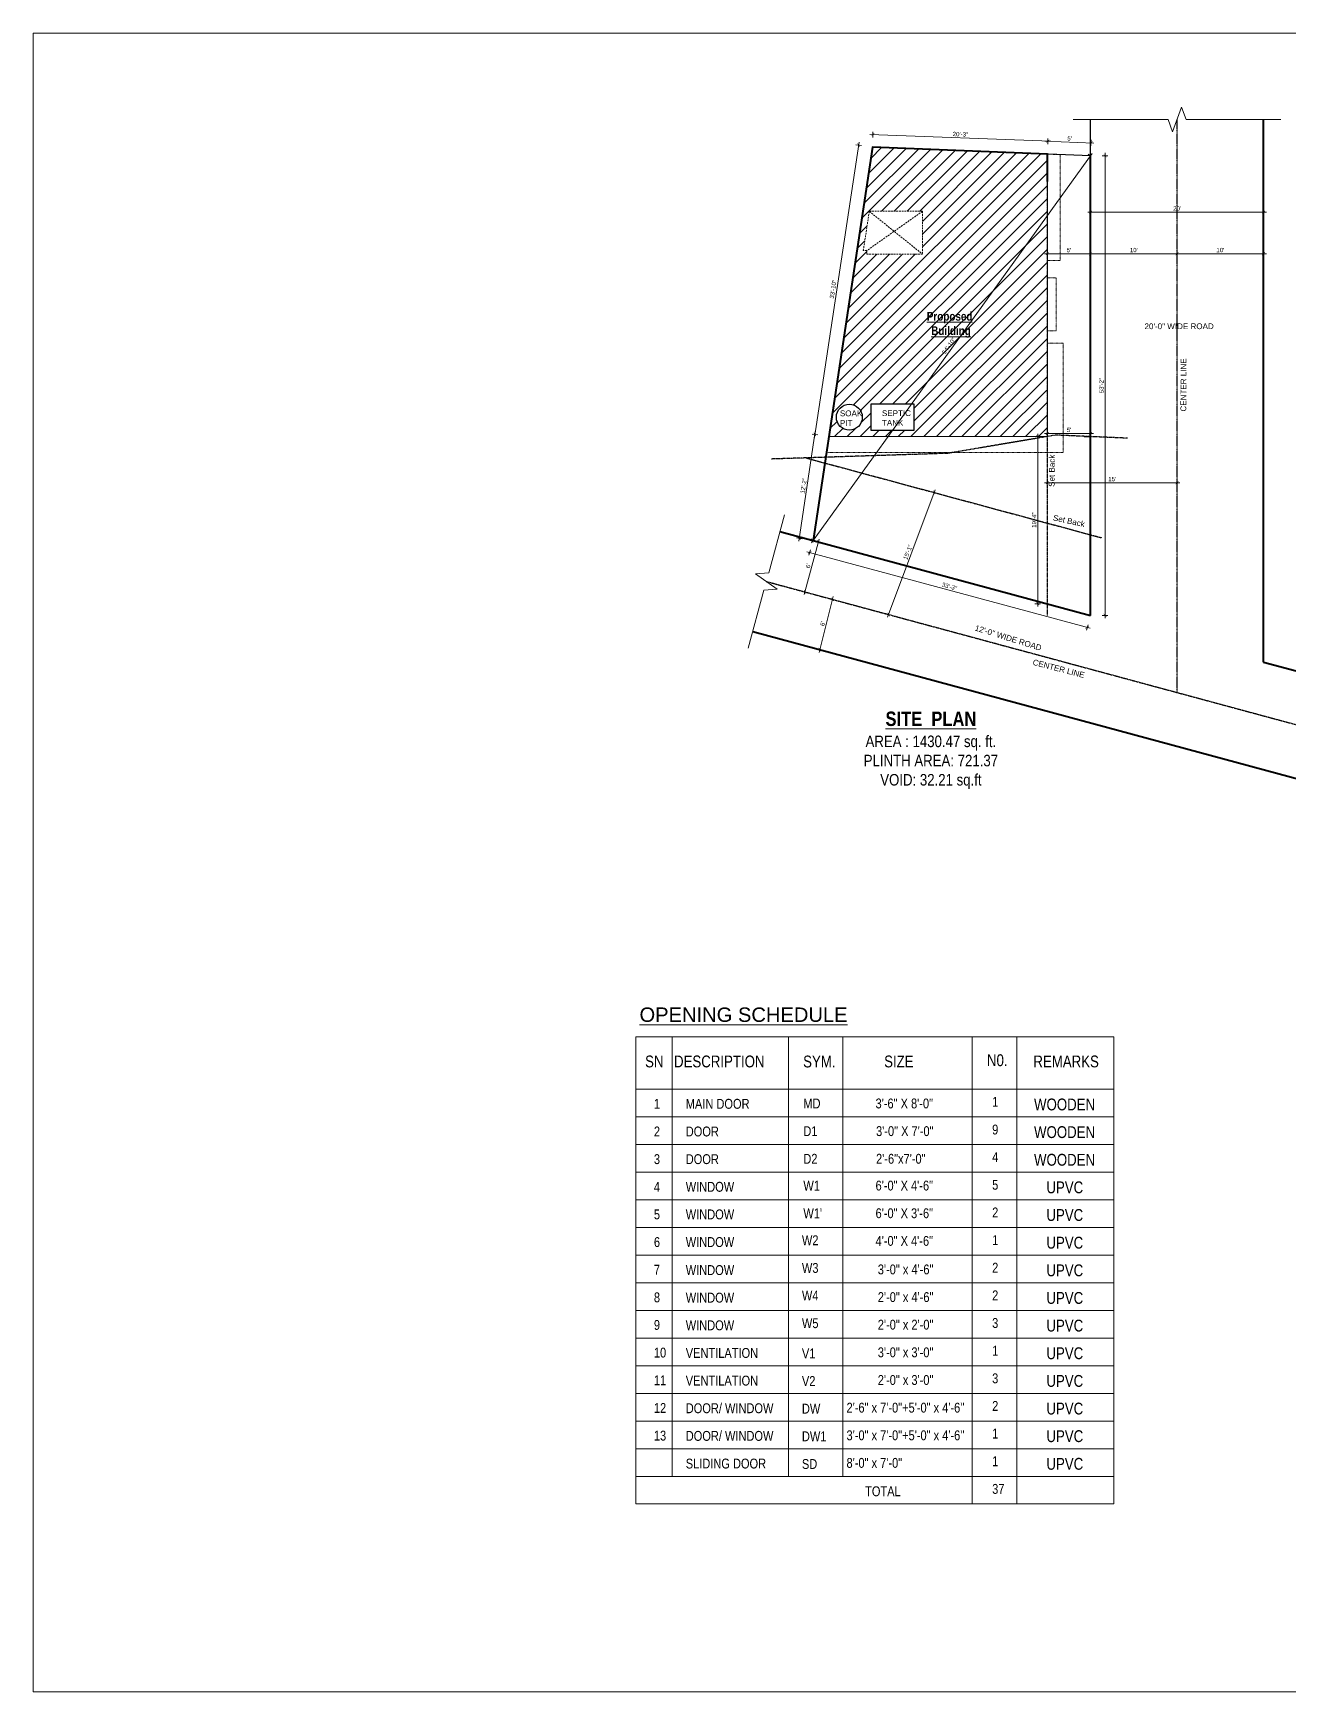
# Model space of a CAD drawing. Header units: inches. Extents: x 135267 to 147066, y -21506 to -19082.
# Drawn here: x 141687 to 143429, y -21384 to -19082 of the extents above; entities that cross this region are included whole.
import ezdxf

# ---------------------------------------------------------------- set-up
doc = ezdxf.new("R2010")
doc.units = ezdxf.units.IN
doc.header["$LTSCALE"] = 0.5
doc.header["$MEASUREMENT"] = 0
doc.header["$PDMODE"] = 66
doc.linetypes.add('CENTER', pattern=[2, 1.25, -0.25, 0.25, -0.25])
doc.linetypes.add('HIDDEN', pattern=[0.375, 0.25, -0.125])
doc.layers.add('A-Hatch', color=7, linetype='Continuous')
doc.layers.add('furniture', color=31, linetype='Continuous')
for name, color, linetype, lineweight in [('annotate', 7, 'Continuous', 9), ('DIM', 4, 'Continuous', 5), ('DIM 1-100', 4, 'Continuous', 13), ('F-FURNITURE', 30, 'Continuous', 13), ('HACTH', 253, 'Continuous', 9), ('Text-100.w', 254, 'Continuous', 9), ('TEXTLAYER', 7, 'Continuous', 18), ('Toilet', 7, 'Continuous', 25), ('wall', 1, 'Continuous', 40)]:
    doc.layers.add(name, color=color, linetype=linetype, lineweight=lineweight)
doc.styles.add('arial', font='arial.ttf')
doc.styles.add('DIM', font='arial.ttf', dxfattribs={"width": 0.8})
doc.styles.get("Standard").update_dxf_attribs({"font": 'arial.ttf'})
doc.dimstyles.new('1 by 96', dxfattribs={"dimtxt": 6, "dimasz": 4, "dimexe": 4, "dimexo": 4, "dimgap": 2, "dimtad": 1, "dimdec": 0, "dimzin": 0, "dimdsep": 46, "dimlunit": 4, "dimtxsty": 'Standard', "dimblk": 'ARCHTICK', "dimcen": 0, "dimdle": 4, "dimadec": 0, "dimazin": 0, "dimtfac": 1, "dimtdec": 0, "dimtix": 1, "dimtofl": 0, "dimtmove": 1, "dimatfit": 3, "dimldrblk": 'ARCHTICK', "dimfxl": 4, "dimfxlon": 1, "dimtolj": 1, "dimtzin": 0, "dimlwd": -1, "dimlwe": -1, "dimarcsym": 0})

# ---------------------------------------------------------------- blocks, each defined once
blk = doc.blocks.new('_ArchTick')
at = {"color": 0, "linetype": 'ByBlock', "const_width": 0.15}
blk.add_lwpolyline([(-0.5, -0.5), (0.5, 0.5)], dxfattribs=at)
blk = doc.blocks.new('*D30')
at = {"layer": 'Defpoints', "color": 0, "ltscale": 100, "transparency": 16777216}
for p in [(142766.7, -19785.1), (142776.3, -19787.7), (142748, -19854.6)]:
    blk.add_point(p, dxfattribs=at)
at = {"layer": 'DIM', "color": 0, "ltscale": 100, "transparency": 16777216}
for p, q in [((142756.5, -19861), (142777.3, -19783.8)), ((142773.4, -19786.9), (142780.2, -19788.7)), ((142754.6, -19856.4), (142761.4, -19858.2))]:
    blk.add_line(p, q, dxfattribs=at)
at = {"layer": 'DIM', "color": 0, "ltscale": 100, "transparency": 16777216, "xscale": 4, "yscale": 4, "zscale": 4}
for p, rotation in [((142776.3, -19787.7), 74.87244122966882), ((142757.5, -19857.2), 254.8724412296688)]:
    blk.add_blockref('_ArchTick', p, dxfattribs=dict(at, rotation=rotation))
at = {"layer": 'DIM', "color": 0, "ltscale": 100, "transparency": 16777216, "insert": (142762, -19821.1), "char_height": 6, "attachment_point": 5, "rotation": 74.8724}
blk.add_mtext("\\A1;6'", dxfattribs=at)
blk = doc.blocks.new('*D31')
at = {"layer": 'Defpoints', "color": 0, "ltscale": 100, "transparency": 16777216}
for p in [(142795.7, -19867.5), (142778.1, -19937.3), (142778.1, -19937.3)]:
    blk.add_point(p, dxfattribs=at)
at = {"layer": 'DIM', "color": 0, "ltscale": 100, "transparency": 16777216}
for p, q in [((142796.7, -19863.6), (142777.2, -19941.2)), ((142795.7, -19867.5), (142791.9, -19866.5)), ((142778.1, -19937.3), (142774.3, -19936.4))]:
    blk.add_line(p, q, dxfattribs=at)
at = {"layer": 'DIM', "color": 0, "ltscale": 100, "transparency": 16777216, "xscale": 4, "yscale": 4, "zscale": 4}
for p, rotation in [((142795.7, -19867.5), 75.85082856761983), ((142778.1, -19937.3), 255.8508285676198)]:
    blk.add_blockref('_ArchTick', p, dxfattribs=dict(at, rotation=rotation))
at = {"layer": 'DIM', "color": 0, "ltscale": 100, "transparency": 16777216, "insert": (142782, -19901.2), "char_height": 6, "attachment_point": 5, "rotation": 75.8508}
blk.add_mtext("\\A1;6'", dxfattribs=at)
blk = doc.blocks.new('*D32')
at = {"layer": 'Defpoints', "color": 0, "ltscale": 100, "transparency": 16777216}
for p in [(142936.6, -19719.1), (142936.6, -19719.1), (142873.5, -19888.5)]:
    blk.add_point(p, dxfattribs=at)
at = {"layer": 'DIM', "color": 0, "ltscale": 100, "transparency": 16777216}
for p, q in [((142872.1, -19892.3), (142938, -19715.4)), ((142936.6, -19719.1), (142932.8, -19717.7)), ((142873.5, -19888.5), (142869.7, -19887.1))]:
    blk.add_line(p, q, dxfattribs=at)
at = {"layer": 'DIM', "color": 0, "ltscale": 100, "transparency": 16777216, "xscale": 4, "yscale": 4, "zscale": 4}
for p, rotation in [((142936.6, -19719.1), 69.57198234706293), ((142873.5, -19888.5), 249.5719823470629)]:
    blk.add_blockref('_ArchTick', p, dxfattribs=dict(at, rotation=rotation))
at = {"layer": 'DIM', "color": 0, "ltscale": 100, "transparency": 16777216, "insert": (142900.3, -19802.1), "char_height": 6, "attachment_point": 5, "rotation": 69.572}
blk.add_mtext('\\A1;15\'-1"', dxfattribs=at)
blk = doc.blocks.new('*D630')
at = {"layer": 'Defpoints', "color": 0, "transparency": 16777216}
for p in [(143093.9, -19705.7), (143093.9, -19705.7), (143273.9, -19705.7)]:
    blk.add_point(p, dxfattribs=at)
at = {"layer": 'DIM 1-100', "color": 0, "transparency": 16777216}
for p, q in [((143277.9, -19705.7), (143089.9, -19705.7)), ((143093.9, -19705.7), (143093.9, -19701.7)), ((143273.9, -19705.7), (143273.9, -19701.7))]:
    blk.add_line(p, q, dxfattribs=at)
at = {"layer": 'DIM 1-100', "color": 0, "transparency": 16777216, "xscale": 4, "yscale": 4, "zscale": 4, "rotation": 180}
blk.add_blockref('_ArchTick', (143093.9, -19705.7), dxfattribs=at)
at = {"layer": 'DIM 1-100', "color": 0, "transparency": 16777216, "xscale": 4, "yscale": 4, "zscale": 4}
blk.add_blockref('_ArchTick', (143273.9, -19705.7), dxfattribs=at)
at = {"layer": 'DIM 1-100', "color": 0, "transparency": 16777216, "insert": (143183.9, -19700.6), "char_height": 6, "attachment_point": 5}
blk.add_mtext("\\A1;15'", dxfattribs=at)
blk = doc.blocks.new('*D631')
at = {"layer": 'Defpoints', "color": 0, "transparency": 16777216}
for p in [(142771.3, -19638.6), (142790.5, -19641.5), (142768.7, -19785.6)]:
    blk.add_point(p, dxfattribs=at)
at = {"layer": 'DIM 1-100', "color": 0, "transparency": 16777216}
for p, q in [((142749, -19786.7), (142771.9, -19634.6)), ((142775.3, -19639.2), (142767.4, -19638)), ((142753.5, -19783.3), (142745.6, -19782.1))]:
    blk.add_line(p, q, dxfattribs=at)
at = {"layer": 'DIM 1-100', "color": 0, "transparency": 16777216, "xscale": 4, "yscale": 4, "zscale": 4}
for p, rotation in [((142771.3, -19638.6), 81.4141303900424), ((142749.6, -19782.7), 261.4141303900424)]:
    blk.add_blockref('_ArchTick', p, dxfattribs=dict(at, rotation=rotation))
at = {"layer": 'DIM 1-100', "color": 0, "transparency": 16777216, "insert": (142755.5, -19709.9), "char_height": 6, "attachment_point": 5, "rotation": 81.4141}
blk.add_mtext('\\A1;12\'-2"', dxfattribs=at)
blk = doc.blocks.new('*D632')
at = {"layer": 'Defpoints', "color": 0, "transparency": 16777216}
for p in [(142832, -19236.9), (142851.1, -19239.8), (142790.5, -19641.5)]:
    blk.add_point(p, dxfattribs=at)
at = {"layer": 'DIM 1-100', "color": 0, "transparency": 16777216}
for p, q in [((142770.7, -19642.6), (142832.6, -19233)), ((142835.9, -19237.5), (142828, -19236.3)), ((142775.3, -19639.2), (142767.4, -19638))]:
    blk.add_line(p, q, dxfattribs=at)
at = {"layer": 'DIM 1-100', "color": 0, "transparency": 16777216, "xscale": 4, "yscale": 4, "zscale": 4}
for p, rotation in [((142832, -19236.9), 81.41413039006953), ((142771.3, -19638.6), 261.4141303900695)]:
    blk.add_blockref('_ArchTick', p, dxfattribs=dict(at, rotation=rotation))
at = {"layer": 'DIM 1-100', "color": 0, "transparency": 16777216, "insert": (142796.6, -19437), "char_height": 6, "attachment_point": 5, "rotation": 81.4141}
blk.add_mtext('\\A1;33\'-10"', dxfattribs=at)
blk = doc.blocks.new('*D633')
at = {"layer": 'Defpoints', "color": 0, "transparency": 16777216}
for p in [(142851, -19240.3), (143093.9, -19249.4), (143094.5, -19231.5)]:
    blk.add_point(p, dxfattribs=at)
at = {"layer": 'DIM 1-100', "color": 0, "transparency": 16777216}
for p, q in [((142847.7, -19222.2), (143098.5, -19231.6)), ((142851.6, -19226.3), (142851.9, -19218.4)), ((143094.4, -19235.4), (143094.7, -19227.5))]:
    blk.add_line(p, q, dxfattribs=at)
at = {"layer": 'DIM 1-100', "color": 0, "transparency": 16777216, "xscale": 4, "yscale": 4, "zscale": 4}
for p, rotation in [((142851.7, -19222.3), 177.8530391883985), ((143094.5, -19231.5), 357.8530391883985)]:
    blk.add_blockref('_ArchTick', p, dxfattribs=dict(at, rotation=rotation))
at = {"layer": 'DIM 1-100', "color": 0, "transparency": 16777216, "insert": (142973.3, -19221.8), "char_height": 6, "attachment_point": 5, "rotation": 357.853}
blk.add_mtext('\\A1;20\'-3"', dxfattribs=at)
blk = doc.blocks.new('*D634')
at = {"layer": 'Defpoints', "color": 0, "transparency": 16777216}
for p in [(143093.9, -19249.4), (143154.6, -19233.8), (143153.9, -19251.7)]:
    blk.add_point(p, dxfattribs=at)
at = {"layer": 'DIM 1-100', "color": 0, "transparency": 16777216}
for p, q in [((143090.6, -19231.3), (143158.6, -19234)), ((143094.4, -19235.4), (143094.7, -19227.5)), ((143154.4, -19237.8), (143154.7, -19229.8))]:
    blk.add_line(p, q, dxfattribs=at)
at = {"layer": 'DIM 1-100', "color": 0, "transparency": 16777216, "xscale": 4, "yscale": 4, "zscale": 4}
for p, rotation in [((143094.6, -19231.5), 177.741538126951), ((143154.6, -19233.8), 357.741538126951)]:
    blk.add_blockref('_ArchTick', p, dxfattribs=dict(at, rotation=rotation))
at = {"layer": 'DIM 1-100', "color": 0, "transparency": 16777216, "insert": (143124.8, -19227.6), "char_height": 6, "attachment_point": 5, "rotation": 357.7415}
blk.add_mtext("\\A1;5'", dxfattribs=at)
blk = doc.blocks.new('*D635')
at = {"layer": 'Defpoints', "color": 0, "transparency": 16777216}
for p in [(143153.9, -19251.7), (143153.9, -19889.7), (143174, -19889.7)]:
    blk.add_point(p, dxfattribs=at)
at = {"layer": 'DIM 1-100', "color": 0, "transparency": 16777216}
for p, q in [((143174, -19247.7), (143174, -19893.7)), ((143170, -19251.7), (143178, -19251.7)), ((143170, -19889.7), (143178, -19889.7))]:
    blk.add_line(p, q, dxfattribs=at)
at = {"layer": 'DIM 1-100', "color": 0, "transparency": 16777216, "xscale": 4, "yscale": 4, "zscale": 4}
for p, rotation in [((143174, -19251.7), 90), ((143174, -19889.7), 270)]:
    blk.add_blockref('_ArchTick', p, dxfattribs=dict(at, rotation=rotation))
at = {"layer": 'DIM 1-100', "color": 0, "transparency": 16777216, "insert": (143169, -19570.7), "char_height": 6, "attachment_point": 5, "rotation": 90}
blk.add_mtext('\\A1;53\'-2"', dxfattribs=at)
blk = doc.blocks.new('*D636')
at = {"layer": 'Defpoints', "color": 0, "transparency": 16777216}
for p in [(142764.1, -19802.5), (142768.7, -19785.6), (143153.9, -19889.7)]:
    blk.add_point(p, dxfattribs=at)
at = {"layer": 'DIM 1-100', "color": 0, "transparency": 16777216}
for p, q in [((143153.2, -19907.6), (142760.3, -19801.4)), ((142765.2, -19798.6), (142763.1, -19806.3)), ((143150.4, -19902.7), (143148.3, -19910.4))]:
    blk.add_line(p, q, dxfattribs=at)
at = {"layer": 'DIM 1-100', "color": 0, "transparency": 16777216, "xscale": 4, "yscale": 4, "zscale": 4}
for p, rotation in [((142764.1, -19802.5), 164.8724412296702), ((143149.3, -19906.6), 344.8724412296702)]:
    blk.add_blockref('_ArchTick', p, dxfattribs=dict(at, rotation=rotation))
at = {"layer": 'DIM 1-100', "color": 0, "transparency": 16777216, "insert": (142958.1, -19849.6), "char_height": 6, "attachment_point": 5, "rotation": 344.8724}
blk.add_mtext('\\A1;33\'-3"', dxfattribs=at)
blk = doc.blocks.new('*D637')
at = {"layer": 'Defpoints', "color": 0, "transparency": 16777216}
for p in [(143153.9, -19251.7), (143153.9, -19251.7), (142768.7, -19785.6)]:
    blk.add_point(p, dxfattribs=at)
at = {"layer": 'DIM 1-100', "color": 0, "transparency": 16777216}
for p, q in [((142766.4, -19788.9), (143156.2, -19248.5)), ((143153.9, -19251.7), (143150.6, -19249.4)), ((142768.7, -19785.6), (142765.5, -19783.3))]:
    blk.add_line(p, q, dxfattribs=at)
at = {"layer": 'DIM 1-100', "color": 0, "transparency": 16777216, "xscale": 4, "yscale": 4, "zscale": 4}
for p, rotation in [((143153.9, -19251.7), 54.19069034983949), ((142768.7, -19785.6), 234.1906903498395)]:
    blk.add_blockref('_ArchTick', p, dxfattribs=dict(at, rotation=rotation))
at = {"layer": 'DIM 1-100', "color": 0, "transparency": 16777216, "insert": (142957.2, -19515.7), "char_height": 6, "attachment_point": 5, "rotation": 54.1907}
blk.add_mtext('\\A1;54\'-10"', dxfattribs=at)
blk = doc.blocks.new('*D638')
at = {"layer": 'Defpoints', "color": 0, "transparency": 16777216}
for p in [(143093.9, -19641.5), (143080.5, -19873.5), (143093.9, -19873.5)]:
    blk.add_point(p, dxfattribs=at)
at = {"layer": 'DIM 1-100', "color": 0, "transparency": 16777216}
for p, q in [((143084.5, -19641.5), (143076.5, -19641.5)), ((143080.5, -19637.5), (143080.5, -19877.5)), ((143084.5, -19873.5), (143076.5, -19873.5))]:
    blk.add_line(p, q, dxfattribs=at)
at = {"layer": 'DIM 1-100', "color": 0, "transparency": 16777216, "xscale": 4, "yscale": 4, "zscale": 4}
for p, rotation in [((143080.5, -19641.5), 90), ((143080.5, -19873.5), 270)]:
    blk.add_blockref('_ArchTick', p, dxfattribs=dict(at, rotation=rotation))
at = {"layer": 'DIM 1-100', "color": 0, "transparency": 16777216, "insert": (143075.5, -19757.5), "char_height": 6, "attachment_point": 5, "rotation": 90}
blk.add_mtext('\\A1;19\'-4"', dxfattribs=at)
blk = doc.blocks.new('*D639')
at = {"layer": 'Defpoints', "color": 0, "transparency": 16777216}
for p in [(143093.9, -19637.3), (143093.9, -19641.5), (143153.9, -19641.5)]:
    blk.add_point(p, dxfattribs=at)
at = {"layer": 'DIM 1-100', "color": 0, "transparency": 16777216}
for p, q in [((143157.9, -19637.3), (143089.9, -19637.3)), ((143093.9, -19637.5), (143093.9, -19633.3)), ((143153.9, -19637.5), (143153.9, -19633.3))]:
    blk.add_line(p, q, dxfattribs=at)
at = {"layer": 'DIM 1-100', "color": 0, "transparency": 16777216, "xscale": 4, "yscale": 4, "zscale": 4}
for p, rotation in [((143093.9, -19637.3), 179.9999999999548), ((143153.9, -19637.3), 359.9999999999548)]:
    blk.add_blockref('_ArchTick', p, dxfattribs=dict(at, rotation=rotation))
at = {"layer": 'DIM 1-100', "color": 0, "transparency": 16777216, "insert": (143123.9, -19632.3), "char_height": 6, "attachment_point": 5}
blk.add_mtext("\\A1;5'", dxfattribs=at)
blk = doc.blocks.new('*D641')
at = {"layer": 'Defpoints', "color": 0, "transparency": 16777216}
for p in [(143273.9, -19387.7), (143273.9, -19387.7), (143393.9, -19387.7)]:
    blk.add_point(p, dxfattribs=at)
at = {"layer": 'DIM 1-100', "color": 0, "transparency": 16777216}
for p, q in [((143397.9, -19387.7), (143269.9, -19387.7)), ((143273.9, -19387.7), (143273.9, -19383.7)), ((143393.9, -19387.7), (143393.9, -19383.7))]:
    blk.add_line(p, q, dxfattribs=at)
at = {"layer": 'DIM 1-100', "color": 0, "transparency": 16777216, "xscale": 4, "yscale": 4, "zscale": 4, "rotation": 180}
blk.add_blockref('_ArchTick', (143273.9, -19387.7), dxfattribs=at)
at = {"layer": 'DIM 1-100', "color": 0, "transparency": 16777216, "xscale": 4, "yscale": 4, "zscale": 4}
blk.add_blockref('_ArchTick', (143393.9, -19387.7), dxfattribs=at)
at = {"layer": 'DIM 1-100', "color": 0, "transparency": 16777216, "insert": (143333.9, -19382.6), "char_height": 6, "attachment_point": 5}
blk.add_mtext("\\A1;10'", dxfattribs=at)
blk = doc.blocks.new('*D642')
at = {"layer": 'Defpoints', "color": 0, "transparency": 16777216}
for p in [(143153.9, -19387.7), (143153.9, -19387.7), (143273.9, -19387.7)]:
    blk.add_point(p, dxfattribs=at)
at = {"layer": 'DIM 1-100', "color": 0, "transparency": 16777216}
for p, q in [((143277.9, -19387.7), (143149.9, -19387.7)), ((143153.9, -19387.7), (143153.9, -19383.7)), ((143273.9, -19387.7), (143273.9, -19383.7))]:
    blk.add_line(p, q, dxfattribs=at)
at = {"layer": 'DIM 1-100', "color": 0, "transparency": 16777216, "xscale": 4, "yscale": 4, "zscale": 4, "rotation": 180}
blk.add_blockref('_ArchTick', (143153.9, -19387.7), dxfattribs=at)
at = {"layer": 'DIM 1-100', "color": 0, "transparency": 16777216, "xscale": 4, "yscale": 4, "zscale": 4}
blk.add_blockref('_ArchTick', (143273.9, -19387.7), dxfattribs=at)
at = {"layer": 'DIM 1-100', "color": 0, "transparency": 16777216, "insert": (143213.9, -19382.6), "char_height": 6, "attachment_point": 5}
blk.add_mtext("\\A1;10'", dxfattribs=at)
blk = doc.blocks.new('*D643')
at = {"layer": 'Defpoints', "color": 0, "transparency": 16777216}
for p in [(143093.9, -19387.7), (143093.9, -19387.7), (143153.9, -19387.7)]:
    blk.add_point(p, dxfattribs=at)
at = {"layer": 'DIM 1-100', "color": 0, "transparency": 16777216}
for p, q in [((143157.9, -19387.7), (143089.9, -19387.7)), ((143093.9, -19387.7), (143093.9, -19391.7)), ((143153.9, -19387.7), (143153.9, -19383.7))]:
    blk.add_line(p, q, dxfattribs=at)
at = {"layer": 'DIM 1-100', "color": 0, "transparency": 16777216, "xscale": 4, "yscale": 4, "zscale": 4, "rotation": 180}
blk.add_blockref('_ArchTick', (143093.9, -19387.7), dxfattribs=at)
at = {"layer": 'DIM 1-100', "color": 0, "transparency": 16777216, "xscale": 4, "yscale": 4, "zscale": 4}
blk.add_blockref('_ArchTick', (143153.9, -19387.7), dxfattribs=at)
at = {"layer": 'DIM 1-100', "color": 0, "transparency": 16777216, "insert": (143123.9, -19382.6), "char_height": 6, "attachment_point": 5}
blk.add_mtext("\\A1;5'", dxfattribs=at)
blk = doc.blocks.new('*D644')
at = {"layer": 'Defpoints', "color": 0, "transparency": 16777216}
for p in [(143153.9, -19330.1), (143153.9, -19330.1), (143393.9, -19330.1)]:
    blk.add_point(p, dxfattribs=at)
at = {"layer": 'DIM 1-100', "color": 0, "transparency": 16777216}
for p, q in [((143397.9, -19330.1), (143149.9, -19330.1)), ((143153.9, -19330.1), (143153.9, -19326.1)), ((143393.9, -19330.1), (143393.9, -19326.1))]:
    blk.add_line(p, q, dxfattribs=at)
at = {"layer": 'DIM 1-100', "color": 0, "transparency": 16777216, "xscale": 4, "yscale": 4, "zscale": 4, "rotation": 180}
blk.add_blockref('_ArchTick', (143153.9, -19330.1), dxfattribs=at)
at = {"layer": 'DIM 1-100', "color": 0, "transparency": 16777216, "xscale": 4, "yscale": 4, "zscale": 4}
blk.add_blockref('_ArchTick', (143393.9, -19330.1), dxfattribs=at)
at = {"layer": 'DIM 1-100', "color": 0, "transparency": 16777216, "insert": (143273.9, -19325), "char_height": 6, "attachment_point": 5}
blk.add_mtext("\\A1;20'", dxfattribs=at)

msp = doc.modelspace()

# ---------------------------------------------------------------- hatches: boundary and pattern name
at = {"layer": 'A-Hatch'}
h = msp.add_hatch(dxfattribs=at)
h.set_pattern_fill('ANSI31', color=256, scale=100)
h.paths.add_polyline_path([(143093.9, -19249.4), (142851.1, -19239.8), (142790.5, -19641.5), (143093.9, -19641.5)])
h.paths.add_polyline_path([(142908.9, -19596.6), (142908.9, -19632.6), (142848.9, -19632.6), (142848.9, -19596.6)], flags=16)
h.paths.add_polyline_path([(142837.1, -19614.6, -1), (142801.1, -19614.6, -1)], flags=16)
h.paths.add_polyline_path([(142920.6, -19388.3), (142843.4, -19388.3), (142843.4, -19383.3), (142838.5, -19383.3), (142846.8, -19328.8), (142920.6, -19328.8)], flags=16)
h.paths.add_polyline_path([(142803.1, -19631.1), (142838.5, -19631.1), (142838.5, -19601.3), (142803.1, -19601.3)], flags=24)
h.paths.add_polyline_path([(142861.8, -19630.9), (142906.2, -19630.9), (142906.2, -19601.1), (142861.8, -19601.1)], flags=8)
h.paths.add_polyline_path([(142923.6, -19507), (142993, -19507), (142993, -19461.8), (142923.6, -19461.8)], flags=24)

# ---------------------------------------------------------------- linework, layer by layer
at = {"layer": 'annotate'}
for p, q in [((142522.8, -20474.9), (142522.8, -21123.4)), ((142522.8, -20474.9), (143186.1, -20474.9)), ((142573.4, -20474.9), (142573.4, -21085)), ((142734.9, -20474.9), (142734.9, -21085)), ((142810.2, -20474.9), (142810.2, -21085)), ((142989.6, -20474.9), (142989.6, -21123.4)), ((143051.6, -20474.9), (143051.6, -21123.4)), ((143186.1, -20474.9), (143186.1, -21123.4)), ((142522.8, -20547.7), (143186.1, -20547.7)), ((142522.8, -20586.1), (143186.1, -20586.1)), ((142522.8, -20624.5), (143186.1, -20624.5)), ((142522.8, -20662.8), (143186.1, -20662.8)), ((142522.8, -20701.2), (143186.1, -20701.2)), ((142522.8, -20739.6), (143186.1, -20739.6)), ((142522.8, -20778), (143186.1, -20778)), ((142522.8, -20816.3), (143186.1, -20816.3)), ((142522.8, -20854.7), (143186.1, -20854.7)), ((142522.8, -20893.1), (143186.1, -20893.1)), ((142522.8, -20931.5), (143186.1, -20931.5)), ((142522.8, -20969.8), (143186.1, -20969.8)), ((142522.8, -21008.2), (143186.1, -21008.2)), ((142522.8, -21046.6), (143186.1, -21046.6)), ((142522.8, -21085), (143186.1, -21085)), ((142522.8, -21123.4), (143186.1, -21123.4))]:
    msp.add_line(p, q, dxfattribs=at)
at = {"layer": 'DIM 1-100', "linetype": 'Continuous'}
for points in [[(143129.9, -19201.3), (143261.4, -19201.3), (143267.6, -19218.5), (143280.1, -19184.2), (143286.4, -19201.3), (143417.9, -19201.3)], [(142678.8, -19935.4), (142700.6, -19854.8), (142718.8, -19853.2), (142689, -19832.2), (142707.2, -19830.6), (142729, -19750)]]:
    msp.add_lwpolyline(points, dxfattribs=at)
at = {"layer": 'DIM 1-100'}
msp.add_lwpolyline([(142851.1, -19239.8), (143093.9, -19249.4), (143093.9, -19641.5), (142790.5, -19641.5), (142851, -19240.3)], dxfattribs=at)
at = {"layer": 'F-FURNITURE'}
msp.add_lwpolyline([(141686.5, -19081.5), (147066.1, -19081.5), (147066.1, -21384.2), (141686.5, -21384.2)], close=True, dxfattribs=at)
at = {"layer": 'furniture', "ltscale": 7}
msp.add_lwpolyline([(142908.9, -19632.6), (142908.9, -19596.6), (142848.9, -19596.6), (142848.9, -19632.6)], close=True, dxfattribs=at)
msp.add_circle((142819.1, -19614.6), 18, dxfattribs=at)
at = {"layer": 'HACTH', "linetype": 'HIDDEN', "ltscale": 20}
for p, q in [((143093.9, -19249.4), (143111.9, -19250.1)), ((142920.6, -19328.8), (142843.4, -19383.3)), ((142846.8, -19328.8), (142920.6, -19388.3))]:
    msp.add_line(p, q, dxfattribs=at)
at = {"layer": 'HACTH', "linetype": 'HIDDEN', "ltscale": 0.3}
for p, q in [((143111.9, -19259.1), (143111.9, -19250.1)), ((143111.9, -19388.3), (143111.9, -19259.1)), ((143111.9, -19397.3), (143111.9, -19388.3)), ((143093.9, -19397.3), (143111.9, -19397.3)), ((143093.9, -19421.3), (143105.9, -19421.3)), ((143093.9, -19421.3), (143105.9, -19421.3)), ((143105.9, -19482.6), (143105.9, -19421.3)), ((143105.9, -19482.6), (143105.9, -19421.3)), ((143105.9, -19494.6), (143093.9, -19494.6)), ((143105.9, -19494.6), (143093.9, -19494.6)), ((143105.9, -19482.6), (143105.9, -19494.6)), ((143105.9, -19482.6), (143105.9, -19494.6)), ((143115.9, -19512), (143093.9, -19512)), ((143115.9, -19663.8), (143115.9, -19512)), ((142787.1, -19663.8), (142792.3, -19629.5)), ((142964.6, -19663.8), (142787.1, -19663.8)), ((142964.6, -19663.8), (143115.9, -19663.8))]:
    msp.add_line(p, q, dxfattribs=at)
at = {"layer": 'HACTH', "linetype": 'HIDDEN', "ltscale": 20}
for points in [[(143111.9, -19250.1), (143093.9, -19249.4)], [(142920.6, -19328.8), (142920.6, -19388.3), (142843.4, -19388.3), (142843.4, -19383.3), (142838.5, -19383.3), (142846.8, -19328.8), (142920.6, -19328.8)]]:
    msp.add_lwpolyline(points, dxfattribs=at)
at = {"layer": 'Toilet'}
for p, q in [((143153.9, -19251.7), (143153.9, -19201.3)), ((143093.9, -19249.4), (142851.1, -19239.8)), ((143153.9, -19251.7), (142851.1, -19239.8)), ((143144.9, -19641.5), (143153.9, -19641.5)), ((143144.9, -19641.5), (143153.9, -19641.5))]:
    msp.add_line(p, q, dxfattribs=at)
at = {"layer": 'Toilet', "linetype": 'CENTER', "ltscale": 0.5}
for p, q in [((143273.9, -19996.8), (143273.9, -19201.3)), ((142703.9, -19842.7), (143485.6, -20054))]:
    msp.add_line(p, q, dxfattribs=at)
at = {"layer": 'Toilet', "linetype": 'HIDDEN', "ltscale": 2}
for p, q in [((143093.9, -19889.7), (143093.9, -19249.4)), ((142759.2, -19671.2), (143169.5, -19782.1))]:
    msp.add_line(p, q, dxfattribs=at)
msp.add_lwpolyline([(143205.1, -19643.8), (143105.5, -19639.5), (142955.8, -19664.8), (142711.3, -19672.7)], dxfattribs=at)
at = {"layer": 'wall'}
for p, q in [((143393.9, -19954.6), (143393.9, -19201.3)), ((142851.1, -19239.8), (142768.7, -19785.6)), ((142851.1, -19239.8), (142792.3, -19629.5)), ((143153.9, -19840), (143153.9, -19251.7)), ((142722.7, -19773.2), (143153.9, -19889.7)), ((143153.9, -19889.7), (143153.9, -19840)), ((142685.1, -19912.2), (143466.8, -20123.5)), ((143393.9, -19954.6), (143504.4, -19984.5))]:
    msp.add_line(p, q, dxfattribs=at)
msp.add_lwpolyline([(143093.9, -19287.4), (143093.9, -19249.4), (142851.1, -19239.8), (142792.3, -19629.5)], dxfattribs=at)

# ---------------------------------------------------------------- texts
at = {"layer": 'annotate', "style": 'DIM'}
for s, insert, char_height, attachment_point in [('{\\fArial|b0|i0|c0|p34;SN}', (142535.7, -20500.8), 16.448, 1), ('{\\fArial|b0|i0|c0|p34;DESCRIPTION}', (142575.8, -20500.8), 16.448, 1), ('{\\fArial|b0|i0|c0|p34;SYM.}', (142755, -20500.9), 16.448, 1), ('{\\fArial|b0|i0|c0|p34;SIZE}', (142867.4, -20500.8), 16.448, 1), ('{\\fArial|b0|i0|c0|p34;N0.}', (143010.1, -20499.1), 16.448, 1), ('{\\fArial|b0|i0|c0|p34;REMARKS}', (143074.5, -20500.8), 16.448, 1), ('{\\fArial|b0|i0|c0|p34;1}', (142547.9, -20561), 13.706, 1), ('MAIN DOOR ', (142592.1, -20561), 13.71, 1), ('MD', (142755.3, -20560.5), 13.71, 1), ('3\'-6" X 8\'-0"', (142855.5, -20560.5), 13.706, 1), ('1', (143017.3, -20558.3), 13.7, 1), ('{\\fArial|b0|i0|c0|p34;WOODEN}', (143075.4, -20560.5), 16.448, 1), ('{\\fArial|b0|i0|c0|p34;2}', (142547.9, -20599.4), 13.706, 1), ('{\\fArial|b0|i0|c0|p34;DOOR }', (142592.1, -20599.4), 13.706, 1), ('D1', (142755.3, -20598.9), 13.71, 1), ('3\'-0" X 7\'-0"', (142856.2, -20598.9), 13.706, 1), ('9', (143017.3, -20596.7), 13.7, 1), ('{\\fArial|b0|i0|c0|p34;WOODEN}', (143075.4, -20598.9), 16.448, 1), ('{\\fArial|b0|i0|c0|p34;3}', (142547.9, -20637.8), 13.706, 1), ('{\\fArial|b0|i0|c0|p34;DOOR }', (142592.1, -20637.8), 13.706, 1), ('D2', (142755.3, -20637.3), 13.71, 1), ('2\'-6"x7\'-0"', (142856.2, -20637.3), 13.706, 1), ('{\\fArial|b0|i0|c0|p34;WOODEN}', (143075.4, -20637.3), 16.448, 1), ('{\\fArial|b0|i0|c0|p34;4}', (142547.9, -20676.2), 13.706, 1), ('WINDOW ', (142592.1, -20676.2), 13.71, 1), ('W1', (142755.3, -20688.4), 13.71, 7), ('6\'-0" X 4\'-6"', (142855.5, -20688.4), 13.706, 7), ('5', (143017.3, -20673.4), 13.7, 1), ('UPVC', (143092.6, -20675.6), 16.45, 1), ('{\\fArial|b0|i0|c0|p34;5}', (142547.9, -20714.5), 13.706, 1), ('WINDOW ', (142592.1, -20714.5), 13.71, 1), ("W1'", (142755.3, -20726.8), 13.71, 7), ('6\'-0" X 3\'-6"', (142855.5, -20726.8), 13.706, 7), ('2', (143017.3, -20711.8), 13.7, 1), ('UPVC', (143092.6, -20714), 16.45, 1), ('{\\fArial|b0|i0|c0|p34;6}', (142547.9, -20752.9), 13.706, 1), ('WINDOW ', (142592.1, -20752.9), 13.71, 1), ('W2', (142753.3, -20750.4), 13.71, 1), ('4\'-0" X 4\'-6"', (142855.5, -20765.2), 13.706, 7), ('{\\fArial|b0|i0|c0|p34;1}', (143017.3, -20750.2), 13.706, 1), ('UPVC', (143092.6, -20752.4), 16.45, 1), ('{\\fArial|b0|i0|c0|p34;WINDOW}', (142592.1, -20791.8), 13.706, 1), ('W3', (142753.3, -20788.8), 13.71, 1), ('3\'-0" x 4\'-6"', (142858.6, -20790.9), 13.706, 1), ('2', (143017.3, -20788.5), 13.7, 1), ('UPVC', (143092.6, -20790.8), 16.45, 1), ('{\\fArial|b0|i0|c0|p34;WINDOW}', (142592.1, -20830.1), 13.706, 1), ('W4', (142753.3, -20827.1), 13.71, 1), ('2\'-0" x 4\'-6"', (142858.6, -20829.3), 13.706, 1), ('2', (143017.3, -20826.9), 13.7, 1), ('UPVC', (143092.6, -20829.1), 16.45, 1), ('{\\fArial|b0|i0|c0|p34;WINDOW}', (142592.1, -20868.5), 13.706, 1), ('W5', (142753.3, -20865.5), 13.71, 1), ('2\'-0" x 2\'-0"', (142858.6, -20867.6), 13.706, 1), ('3', (143017.3, -20865.3), 13.7, 1), ('UPVC', (143092.6, -20867.5), 16.45, 1), ('{\\fArial|b0|i0|c0|p34;VENTILATION}', (142592.1, -20906.9), 13.706, 1), ('{\\fArial|b0|i0|c0|p34;V1}', (142753.3, -20907.5), 13.706, 1), ('3\'-0" x 3\'-0"', (142858.6, -20906), 13.706, 1), ('UPVC', (143092.6, -20905.9), 16.45, 1), ('{\\fArial|b0|i0|c0|p34;VENTILATION}', (142592.1, -20945.3), 13.706, 1), ('V2', (142753.3, -20945.8), 13.71, 1), ('2\'-0" x 3\'-0"', (142858.6, -20944.4), 13.706, 1), ('3', (143017.3, -20942.1), 13.7, 1), ('UPVC', (143092.6, -20944.3), 16.45, 1), ('DOOR/ WINDOW', (142592.1, -20983.6), 13.706, 1), ('DW', (142753.3, -20984.2), 13.71, 1), ('2\'-6" x 7\'-0"+5\'-0" x 4\'-6\'\'', (142815.2, -20982.8), 13.706, 1), ('2', (143017.3, -20980.4), 13.7, 1), ('UPVC', (143092.6, -20982.7), 16.45, 1), ('DOOR/ WINDOW', (142592.1, -21022), 13.706, 1), ('DW1', (142753.3, -21022.6), 13.71, 1), ('3\'-0" x 7\'-0"+5\'-0" x 4\'-6\'\'', (142815.2, -21021.2), 13.706, 1), ('1', (143017.3, -21018.8), 13.7, 1), ('UPVC', (143092.6, -21021), 16.45, 1), ('SLIDING DOOR', (142592.1, -21060.4), 13.706, 1), ('SD', (142753.3, -21061), 13.71, 1), ('8\'-0" x 7\'-0"', (142815.2, -21059.5), 13.706, 1), ('1', (143017.3, -21057.2), 13.7, 1), ('UPVC', (143092.6, -21059.4), 16.45, 1), ('TOTAL', (142841, -21098.9), 13.71, 1)]:
    msp.add_mtext(s, dxfattribs=dict(at, insert=insert, char_height=char_height, attachment_point=attachment_point))
at = {"layer": 'annotate', "attachment_point": 1, "style": 'DIM'}
for s, insert, char_height, width in [('4', (143017.3, -20635), 13.7, 14.563), ('{\\fArial|b0|i0|c0|p34;7}', (142547.9, -20791.3), 13.706, 1.504), ('8', (142547.9, -20829.7), 13.7, 1.504), ('9', (142547.9, -20868), 13.7, 1.504), ('10', (142547.9, -20906.4), 13.71, 1.504), ('1', (143017.3, -20903.7), 13.7, 0.589), ('11', (142547.9, -20944.8), 13.71, 1.504), ('12', (142547.9, -20983.2), 13.71, 1.504), ('13', (142547.9, -21021.6), 13.71, 1.504), ('37', (143017.3, -21095.6), 13.71, 4.039)]:
    msp.add_mtext(s, dxfattribs=dict(at, insert=insert, char_height=char_height, width=width))
at = {"layer": 'Text-100.w', "attachment_point": 2, "style": 'arial'}
for s, insert, char_height, width in [('\\A1;{\\fArial Narrow|b1|i0|c0|p34;\\LProposed\\P Building}', (142958.3, -19468.5), 12, 569.102), ('\\A1;{\\fArial Narrow|b1|i0|c0|p34;\\LSITE  PLAN\\P\\fArial Narrow|b0|i0|c0|p34;\\H0.8x;\\lAREA : 1430.47 sq. ft.\\PPLINTH AREA: 721.37\\PVOID: 32.21 sq.ft}', (142932.3, -20023.3), 20, 569.102), ('{\\LOPENING SCHEDULE}', (142672.3, -20434.1), 20, 940.971)]:
    msp.add_mtext(s, dxfattribs=dict(at, insert=insert, char_height=char_height, width=width))
at = {"layer": 'TEXTLAYER', "ltscale": 5, "char_height": 8, "attachment_point": 1}
for s, insert, width, rotation in [('{\\fArial|b0|i0|c0|p34;20\'-0" WIDE ROAD}', (143228.7, -19484.4), 128.75, 0.0057), ('{\\fArial|b0|i0|c0|p34;CENTER LINE}', (143278.6, -19606.8), 90.522, 89.7903), ('{\\fArial|b0|i0|c0|p34;SOAK \\PPIT}', (142806, -19605.3), 90.522, 0.0057), ('{\\fArial|b0|i0|c0|p34;SEPTIC \\PTANK}', (142864.3, -19605.1), 90.522, 0.0057), ('{\\fArial|b0|i0|c0|p34;Set Back}', (143095.8, -19711.3), 128.75, 89.4478), ('{\\fArial|b0|i0|c0|p34;Set Back}', (143102.9, -19750), 128.75, 347.7848), ('{\\fArial|b0|i0|c0|p34;12\'-0" WIDE ROAD}', (142994.9, -19902.9), 128.75, 342.7803), ('{\\fArial|b0|i0|c0|p34;CENTER LINE}', (143074.9, -19950.5), 90.522, 345.4468)]:
    msp.add_mtext(s, dxfattribs=dict(at, insert=insert, width=width, rotation=rotation))

# ---------------------------------------------------------------- dimensions: what is measured, and where the dimension line sits
at = {"layer": 'DIM', "ltscale": 100}
for p1, p2, distance, picture, middle in [((142873.5, -19888.5), (142936.6, -19719.1), 0, '*D32', (142900.3, -19802.1)), ((142748, -19854.6), (142766.7, -19785.1), -9.9, '*D30', (142762, -19821.1)), ((142795.7, -19867.5), (142778.1, -19937.3), 0, '*D31', (142782, -19901.2))]:
    dim = msp.add_aligned_dim(p1=p1, p2=p2, distance=distance, dimstyle='1 by 96', override={"dimfxl": 3, "dimarcsym": 1}, dxfattribs=at)
    dim.commit()
    dim.dimension.update_dxf_attribs({"geometry": picture, "text_midpoint": middle})
at = {"layer": 'DIM 1-100'}
for p1, p2, distance, picture, middle in [((142851, -19240.3), (143093.9, -19249.4), 17.9, '*D633', (142973.3, -19221.8)), ((143093.9, -19249.4), (143153.9, -19251.7), 17.9, '*D634', (143124.8, -19227.6)), ((142768.7, -19785.6), (143153.9, -19251.7), 0, '*D637', (142957.2, -19515.7)), ((142790.5, -19641.5), (142851.1, -19239.8), 19.3, '*D632', (142796.6, -19437)), ((143153.9, -19251.7), (143153.9, -19889.7), 20.2, '*D635', (143169, -19570.7)), ((142768.7, -19785.6), (142790.5, -19641.5), 19.3, '*D631', (142755.5, -19709.9)), ((143093.9, -19641.5), (143093.9, -19873.5), -13.3, '*D638', (143075.5, -19757.5)), ((143153.9, -19641.5), (143093.9, -19641.5), -4.2, '*D639', (143123.9, -19632.3)), ((143273.9, -19705.7), (143093.9, -19705.7), 0, '*D630', (143183.9, -19700.6)), ((143153.9, -19889.7), (142768.7, -19785.6), 17.4, '*D636', (142958.1, -19849.6))]:
    dim = msp.add_aligned_dim(p1=p1, p2=p2, distance=distance, dimstyle='1 by 96', dxfattribs=at)
    dim.commit()
    dim.dimension.update_dxf_attribs({"geometry": picture, "text_midpoint": middle})
for base, p1, p2, picture, middle in [((143153.9, -19330.1), (143393.9, -19330.1), (143153.9, -19330.1), '*D644', (143273.9, -19325)), ((143093.9, -19387.7), (143153.9, -19387.7), (143093.9, -19387.7), '*D643', (143123.9, -19382.6)), ((143153.9, -19387.7), (143273.9, -19387.7), (143153.9, -19387.7), '*D642', (143213.9, -19382.6)), ((143273.9, -19387.7), (143393.9, -19387.7), (143273.9, -19387.7), '*D641', (143333.9, -19382.6))]:
    dim = msp.add_linear_dim(base=base, p1=p1, p2=p2, dimstyle='1 by 96', dxfattribs=at)
    dim.commit()
    dim.dimension.update_dxf_attribs({"geometry": picture, "text_midpoint": middle})

doc.saveas('drawing.dxf')
